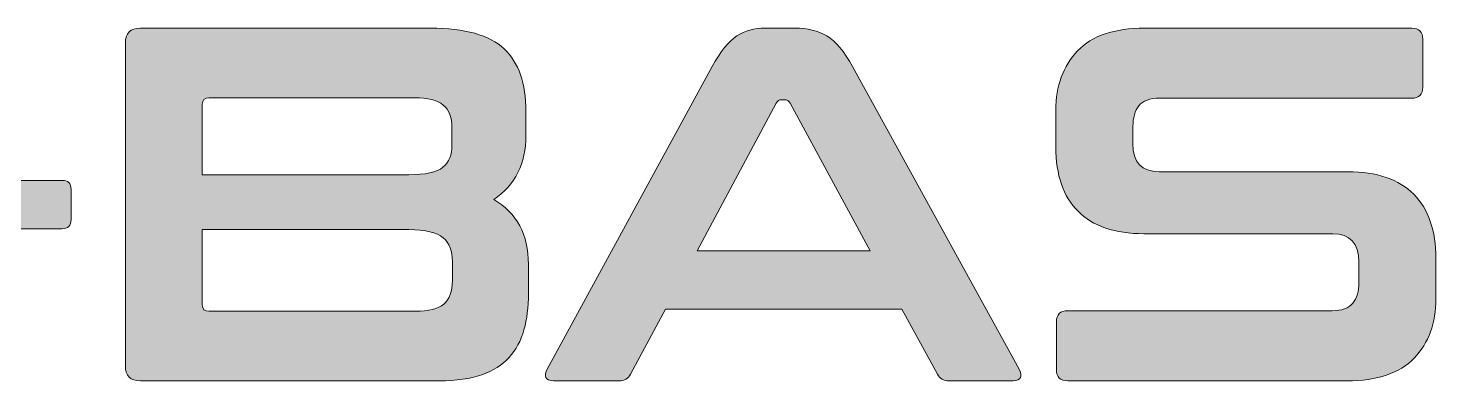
# Model space of a CAD drawing. Header units: millimetres. Extents: x 0 to 62, y -117 to 0.
# Drawn here: x 21.072 to 25.019, y -43.734 to -42.746 of the extents above; entities that cross this region are included whole.
import ezdxf

# ---------------------------------------------------------------- set-up
doc = ezdxf.new("R2010")
doc.units = ezdxf.units.MM
doc.header["$MEASUREMENT"] = 0
doc.layers.add('GLOSS-V', color=7, linetype='Continuous')

# ---------------------------------------------------------------- blocks, each defined once
blk = doc.blocks.new('block 62')
at = {"layer": 'GLOSS-V', "true_color": 0x010101}
h = blk.add_hatch(color=178, dxfattribs=at)
h.dxf.hatch_style = 2
edge = h.paths.add_edge_path()
edge.add_spline(control_points=[(22.1999, -42.7462), (22.2967, -42.7462), (22.3657, -42.7655), (22.4066, -42.8039), (22.4476, -42.8425), (22.4681, -42.9009), (22.4681, -42.9789), (22.4681, -42.9789), (22.4681, -43.0466), (22.4681, -43.0466), (22.4681, -43.1257), (22.4379, -43.1855), (22.3776, -43.226), (22.4426, -43.2635), (22.4749, -43.3243), (22.4749, -43.408), (22.4749, -43.408), (22.4749, -43.4899), (22.4749, -43.4899), (22.4749, -43.5274), (22.4708, -43.5613), (22.4624, -43.5915), (22.4539, -43.6215), (22.44, -43.6471), (22.4207, -43.6683), (22.4014, -43.6895), (22.3757, -43.7057), (22.3439, -43.7171), (22.3118, -43.7283), (22.2724, -43.7339), (22.2252, -43.7339), (22.2252, -43.7339), (21.387, -43.7339), (21.387, -43.7339), (21.3589, -43.7339), (21.3448, -43.7198), (21.3448, -43.6916), (21.3448, -43.6916), (21.3448, -42.7884), (21.3448, -42.7884), (21.3448, -42.7604), (21.3589, -42.7462), (21.387, -42.7462), (21.387, -42.7462), (22.1999, -42.7462), (22.1999, -42.7462)], knot_values=[0, 0, 0, 0, 1, 1, 1, 2, 2, 2, 3, 3, 3, 4, 4, 4, 5, 5, 5, 6, 6, 6, 7, 7, 7, 8, 8, 8, 9, 9, 9, 10, 10, 10, 11, 11, 11, 12, 12, 12, 13, 13, 13, 14, 14, 14, 15, 15, 15, 15], degree=3, periodic=1)
edge = h.paths.add_edge_path()
edge.add_spline(control_points=[(21.5606, -43.1567), (21.5606, -43.1567), (22.1392, -43.1567), (22.1392, -43.1567), (22.1862, -43.1567), (22.2183, -43.1498), (22.2352, -43.1357), (22.252, -43.1216), (22.2605, -43.1009), (22.2605, -43.0735), (22.2605, -43.0735), (22.2605, -43.0256), (22.2605, -43.0256), (22.2605, -42.9963), (22.2522, -42.975), (22.2359, -42.9614), (22.2193, -42.9478), (22.1928, -42.9409), (22.1561, -42.9409), (22.1561, -42.9409), (21.579, -42.9409), (21.579, -42.9409), (21.5668, -42.9409), (21.5606, -42.9471), (21.5606, -42.9593), (21.5606, -42.9593), (21.5606, -43.1567), (21.5606, -43.1567)], knot_values=[0, 0, 0, 0, 1, 1, 1, 2, 2, 2, 3, 3, 3, 4, 4, 4, 5, 5, 5, 6, 6, 6, 7, 7, 7, 8, 8, 8, 9, 9, 9, 9], degree=3, periodic=1)
edge = h.paths.add_edge_path()
edge.add_spline(control_points=[(21.5606, -43.3105), (21.5606, -43.3105), (21.5606, -43.5209), (21.5606, -43.5209), (21.5606, -43.5331), (21.5668, -43.5393), (21.579, -43.5393), (21.579, -43.5393), (22.1575, -43.5393), (22.1575, -43.5393), (22.1952, -43.5393), (22.2219, -43.5324), (22.2379, -43.5188), (22.2539, -43.5052), (22.2619, -43.4833), (22.2619, -43.4532), (22.2619, -43.4532), (22.2619, -43.3994), (22.2619, -43.3994), (22.2619, -43.3703), (22.2532, -43.3483), (22.2359, -43.3331), (22.2185, -43.3181), (22.1862, -43.3105), (22.1392, -43.3105), (22.1392, -43.3105), (21.5606, -43.3105), (21.5606, -43.3105)], knot_values=[0, 0, 0, 0, 1, 1, 1, 2, 2, 2, 3, 3, 3, 4, 4, 4, 5, 5, 5, 6, 6, 6, 7, 7, 7, 8, 8, 8, 9, 9, 9, 9], degree=3, periodic=1)
h = blk.add_hatch(color=178, dxfattribs=at)
h.dxf.hatch_style = 2
edge = h.paths.add_edge_path()
edge.add_spline(control_points=[(23.2215, -42.7462), (23.2572, -42.7462), (23.2873, -42.7535), (23.3118, -42.7681), (23.3362, -42.7826), (23.3602, -42.811), (23.3838, -42.8534), (23.3838, -42.8534), (23.8509, -43.7016), (23.8509, -43.7016), (23.8556, -43.7109), (23.8568, -43.7186), (23.8544, -43.7248), (23.8519, -43.7308), (23.8452, -43.7339), (23.8339, -43.7339), (23.8339, -43.7339), (23.6547, -43.7339), (23.6547, -43.7339), (23.6387, -43.7339), (23.6278, -43.7279), (23.6222, -43.7157), (23.6222, -43.7157), (23.5221, -43.5336), (23.5221, -43.5336), (23.5221, -43.5336), (22.8589, -43.5336), (22.8589, -43.5336), (22.8589, -43.5336), (22.7614, -43.7157), (22.7614, -43.7157), (22.7549, -43.7279), (22.744, -43.7339), (22.729, -43.7339), (22.729, -43.7339), (22.5456, -43.7339), (22.5456, -43.7339), (22.5333, -43.7339), (22.5261, -43.7308), (22.5237, -43.7248), (22.5213, -43.7186), (22.5225, -43.7109), (22.5271, -43.7016), (22.5271, -43.7016), (22.99, -42.8534), (22.99, -42.8534), (23.0136, -42.811), (23.0367, -42.7826), (23.0592, -42.7681), (23.0818, -42.7535), (23.1082, -42.7462), (23.1383, -42.7462), (23.1383, -42.7462), (23.2215, -42.7462), (23.2215, -42.7462)], knot_values=[0, 0, 0, 0, 1, 1, 1, 2, 2, 2, 3, 3, 3, 4, 4, 4, 5, 5, 5, 6, 6, 6, 7, 7, 7, 8, 8, 8, 9, 9, 9, 10, 10, 10, 11, 11, 11, 12, 12, 12, 13, 13, 13, 14, 14, 14, 15, 15, 15, 16, 16, 16, 17, 17, 17, 18, 18, 18, 18], degree=3, periodic=1)
edge = h.paths.add_edge_path()
edge.add_spline(control_points=[(22.9478, -43.3698), (22.9478, -43.3698), (23.4332, -43.3698), (23.4332, -43.3698), (23.4332, -43.3698), (23.2087, -42.9564), (23.2087, -42.9564), (23.205, -42.9498), (23.1998, -42.9466), (23.1932, -42.9466), (23.1932, -42.9466), (23.1848, -42.9466), (23.1848, -42.9466), (23.1783, -42.9466), (23.1731, -42.9498), (23.1693, -42.9564), (23.1693, -42.9564), (22.9478, -43.3698), (22.9478, -43.3698)], knot_values=[0, 0, 0, 0, 1, 1, 1, 2, 2, 2, 3, 3, 3, 4, 4, 4, 5, 5, 5, 6, 6, 6, 6], degree=3, periodic=1)
h = blk.add_hatch(color=178, dxfattribs=at)
h.dxf.hatch_style = 2
edge = h.paths.add_edge_path()
edge.add_spline(control_points=[(24.9514, -42.7462), (24.9721, -42.7462), (24.9825, -42.7566), (24.9825, -42.7772), (24.9825, -42.7772), (24.9825, -42.9112), (24.9825, -42.9112), (24.9825, -42.9319), (24.9721, -42.9423), (24.9514, -42.9423), (24.9514, -42.9423), (24.2445, -42.9423), (24.2445, -42.9423), (24.2171, -42.9423), (24.198, -42.9493), (24.1866, -42.9634), (24.1754, -42.9776), (24.1698, -42.9969), (24.1698, -43.0213), (24.1698, -43.0213), (24.1698, -43.0694), (24.1698, -43.0694), (24.1698, -43.1219), (24.1942, -43.1483), (24.2431, -43.1483), (24.2431, -43.1483), (24.7723, -43.1483), (24.7723, -43.1483), (24.8541, -43.1483), (24.9156, -43.1693), (24.9571, -43.2111), (24.9985, -43.253), (25.0191, -43.3129), (25.0191, -43.391), (25.0191, -43.391), (25.0191, -43.504), (25.0191, -43.504), (25.0191, -43.5725), (24.999, -43.6282), (24.9585, -43.6704), (24.918, -43.7127), (24.855, -43.7339), (24.7694, -43.7339), (24.7694, -43.7339), (23.9877, -43.7339), (23.9877, -43.7339), (23.966, -43.7339), (23.9553, -43.7236), (23.9553, -43.7029), (23.9553, -43.7029), (23.9553, -43.5689), (23.9553, -43.5689), (23.9553, -43.5481), (23.966, -43.5377), (23.9877, -43.5377), (23.9877, -43.5377), (24.7286, -43.5377), (24.7286, -43.5377), (24.7558, -43.5377), (24.7751, -43.5307), (24.7864, -43.5166), (24.7976, -43.5026), (24.8033, -43.4833), (24.8033, -43.4588), (24.8033, -43.4588), (24.8033, -43.401), (24.8033, -43.401), (24.8033, -43.3483), (24.7788, -43.3219), (24.7299, -43.3219), (24.7299, -43.3219), (24.2008, -43.3219), (24.2008, -43.3219), (24.1189, -43.3219), (24.0573, -43.3009), (24.0159, -43.259), (23.9744, -43.2172), (23.9537, -43.1572), (23.9537, -43.0792), (23.9537, -43.0792), (23.9537, -42.9762), (23.9537, -42.9762), (23.9537, -42.9075), (23.9741, -42.852), (24.0146, -42.8096), (24.0549, -42.7672), (24.1179, -42.7462), (24.2035, -42.7462), (24.2035, -42.7462), (24.9514, -42.7462), (24.9514, -42.7462)], knot_values=[0, 0, 0, 0, 1, 1, 1, 2, 2, 2, 3, 3, 3, 4, 4, 4, 5, 5, 5, 6, 6, 6, 7, 7, 7, 8, 8, 8, 9, 9, 9, 10, 10, 10, 11, 11, 11, 12, 12, 12, 13, 13, 13, 14, 14, 14, 15, 15, 15, 16, 16, 16, 17, 17, 17, 18, 18, 18, 19, 19, 19, 20, 20, 20, 21, 21, 21, 22, 22, 22, 23, 23, 23, 24, 24, 24, 25, 25, 25, 26, 26, 26, 27, 27, 27, 28, 28, 28, 29, 29, 29, 30, 30, 30, 30], degree=3, periodic=1)
h = blk.add_hatch(color=178, dxfattribs=at)
h.dxf.hatch_style = 2
edge = h.paths.add_edge_path()
edge.add_spline(control_points=[(20.8609, -42.8675), (20.8778, -42.8675), (20.8862, -42.8759), (20.8862, -42.893), (20.8862, -42.893), (20.8862, -43.1724), (20.8862, -43.1724), (20.8862, -43.1724), (21.167, -43.1724), (21.167, -43.1724), (21.1839, -43.1724), (21.1925, -43.1808), (21.1925, -43.1977), (21.1925, -43.1977), (21.1925, -43.2825), (21.1925, -43.2825), (21.1925, -43.2993), (21.1839, -43.3078), (21.167, -43.3078), (21.167, -43.3078), (20.8862, -43.3078), (20.8862, -43.3078), (20.8862, -43.3078), (20.8862, -43.5886), (20.8862, -43.5886), (20.8862, -43.6056), (20.8778, -43.614), (20.8609, -43.614), (20.8609, -43.614), (20.7762, -43.614), (20.7762, -43.614), (20.7593, -43.614), (20.7508, -43.6056), (20.7508, -43.5886), (20.7508, -43.5886), (20.7508, -43.3078), (20.7508, -43.3078), (20.7508, -43.3078), (20.4714, -43.3078), (20.4714, -43.3078), (20.4544, -43.3078), (20.446, -43.2993), (20.446, -43.2825), (20.446, -43.2825), (20.446, -43.1977), (20.446, -43.1977), (20.446, -43.1808), (20.4544, -43.1724), (20.4714, -43.1724), (20.4714, -43.1724), (20.7508, -43.1724), (20.7508, -43.1724), (20.7508, -43.1724), (20.7508, -42.893), (20.7508, -42.893), (20.7508, -42.8759), (20.7593, -42.8675), (20.7762, -42.8675), (20.7762, -42.8675), (20.8609, -42.8675), (20.8609, -42.8675)], knot_values=[0, 0, 0, 0, 1, 1, 1, 2, 2, 2, 3, 3, 3, 4, 4, 4, 5, 5, 5, 6, 6, 6, 7, 7, 7, 8, 8, 8, 9, 9, 9, 10, 10, 10, 11, 11, 11, 12, 12, 12, 13, 13, 13, 14, 14, 14, 15, 15, 15, 16, 16, 16, 17, 17, 17, 18, 18, 18, 19, 19, 19, 20, 20, 20, 20], degree=3, periodic=1)
at = {"layer": 'GLOSS-V', "lineweight": 0}
for points, knots in [([(22.1999, -42.7462), (22.2967, -42.7462), (22.3657, -42.7655), (22.4066, -42.8039), (22.4476, -42.8425), (22.4681, -42.9009), (22.4681, -42.9789), (22.4681, -42.9789), (22.4681, -43.0466), (22.4681, -43.0466), (22.4681, -43.1257), (22.4379, -43.1855), (22.3776, -43.226), (22.4426, -43.2635), (22.4749, -43.3243), (22.4749, -43.408), (22.4749, -43.408), (22.4749, -43.4899), (22.4749, -43.4899), (22.4749, -43.5274), (22.4708, -43.5613), (22.4624, -43.5915), (22.4539, -43.6215), (22.44, -43.6471), (22.4207, -43.6683), (22.4014, -43.6895), (22.3757, -43.7057), (22.3439, -43.7171), (22.3118, -43.7283), (22.2724, -43.7339), (22.2252, -43.7339), (22.2252, -43.7339), (21.387, -43.7339), (21.387, -43.7339), (21.3589, -43.7339), (21.3448, -43.7198), (21.3448, -43.6916), (21.3448, -43.6916), (21.3448, -42.7884), (21.3448, -42.7884), (21.3448, -42.7604), (21.3589, -42.7462), (21.387, -42.7462), (21.387, -42.7462), (22.1999, -42.7462), (22.1999, -42.7462)], [0, 0, 0, 0, 1, 1, 1, 2, 2, 2, 3, 3, 3, 4, 4, 4, 5, 5, 5, 6, 6, 6, 7, 7, 7, 8, 8, 8, 9, 9, 9, 10, 10, 10, 11, 11, 11, 12, 12, 12, 13, 13, 13, 14, 14, 14, 15, 15, 15, 15]), ([(23.2215, -42.7462), (23.2572, -42.7462), (23.2873, -42.7535), (23.3118, -42.7681), (23.3362, -42.7826), (23.3602, -42.811), (23.3838, -42.8534), (23.3838, -42.8534), (23.8509, -43.7016), (23.8509, -43.7016), (23.8556, -43.7109), (23.8568, -43.7186), (23.8544, -43.7248), (23.8519, -43.7308), (23.8452, -43.7339), (23.8339, -43.7339), (23.8339, -43.7339), (23.6547, -43.7339), (23.6547, -43.7339), (23.6387, -43.7339), (23.6278, -43.7279), (23.6222, -43.7157), (23.6222, -43.7157), (23.5221, -43.5336), (23.5221, -43.5336), (23.5221, -43.5336), (22.8589, -43.5336), (22.8589, -43.5336), (22.8589, -43.5336), (22.7614, -43.7157), (22.7614, -43.7157), (22.7549, -43.7279), (22.744, -43.7339), (22.729, -43.7339), (22.729, -43.7339), (22.5456, -43.7339), (22.5456, -43.7339), (22.5333, -43.7339), (22.5261, -43.7308), (22.5237, -43.7248), (22.5213, -43.7186), (22.5225, -43.7109), (22.5271, -43.7016), (22.5271, -43.7016), (22.99, -42.8534), (22.99, -42.8534), (23.0136, -42.811), (23.0367, -42.7826), (23.0592, -42.7681), (23.0818, -42.7535), (23.1082, -42.7462), (23.1383, -42.7462), (23.1383, -42.7462), (23.2215, -42.7462), (23.2215, -42.7462)], [0, 0, 0, 0, 1, 1, 1, 2, 2, 2, 3, 3, 3, 4, 4, 4, 5, 5, 5, 6, 6, 6, 7, 7, 7, 8, 8, 8, 9, 9, 9, 10, 10, 10, 11, 11, 11, 12, 12, 12, 13, 13, 13, 14, 14, 14, 15, 15, 15, 16, 16, 16, 17, 17, 17, 18, 18, 18, 18]), ([(24.9514, -42.7462), (24.9721, -42.7462), (24.9825, -42.7566), (24.9825, -42.7772), (24.9825, -42.7772), (24.9825, -42.9112), (24.9825, -42.9112), (24.9825, -42.9319), (24.9721, -42.9423), (24.9514, -42.9423), (24.9514, -42.9423), (24.2445, -42.9423), (24.2445, -42.9423), (24.2171, -42.9423), (24.198, -42.9493), (24.1866, -42.9634), (24.1754, -42.9776), (24.1698, -42.9969), (24.1698, -43.0213), (24.1698, -43.0213), (24.1698, -43.0694), (24.1698, -43.0694), (24.1698, -43.1219), (24.1942, -43.1483), (24.2431, -43.1483), (24.2431, -43.1483), (24.7723, -43.1483), (24.7723, -43.1483), (24.8541, -43.1483), (24.9156, -43.1693), (24.9571, -43.2111), (24.9985, -43.253), (25.0191, -43.3129), (25.0191, -43.391), (25.0191, -43.391), (25.0191, -43.504), (25.0191, -43.504), (25.0191, -43.5725), (24.999, -43.6282), (24.9585, -43.6704), (24.918, -43.7127), (24.855, -43.7339), (24.7694, -43.7339), (24.7694, -43.7339), (23.9877, -43.7339), (23.9877, -43.7339), (23.966, -43.7339), (23.9553, -43.7236), (23.9553, -43.7029), (23.9553, -43.7029), (23.9553, -43.5689), (23.9553, -43.5689), (23.9553, -43.5481), (23.966, -43.5377), (23.9877, -43.5377), (23.9877, -43.5377), (24.7286, -43.5377), (24.7286, -43.5377), (24.7558, -43.5377), (24.7751, -43.5307), (24.7864, -43.5166), (24.7976, -43.5026), (24.8033, -43.4833), (24.8033, -43.4588), (24.8033, -43.4588), (24.8033, -43.401), (24.8033, -43.401), (24.8033, -43.3483), (24.7788, -43.3219), (24.7299, -43.3219), (24.7299, -43.3219), (24.2008, -43.3219), (24.2008, -43.3219), (24.1189, -43.3219), (24.0573, -43.3009), (24.0159, -43.259), (23.9744, -43.2172), (23.9537, -43.1572), (23.9537, -43.0792), (23.9537, -43.0792), (23.9537, -42.9762), (23.9537, -42.9762), (23.9537, -42.9075), (23.9741, -42.852), (24.0146, -42.8096), (24.0549, -42.7672), (24.1179, -42.7462), (24.2035, -42.7462), (24.2035, -42.7462), (24.9514, -42.7462), (24.9514, -42.7462)], [0, 0, 0, 0, 1, 1, 1, 2, 2, 2, 3, 3, 3, 4, 4, 4, 5, 5, 5, 6, 6, 6, 7, 7, 7, 8, 8, 8, 9, 9, 9, 10, 10, 10, 11, 11, 11, 12, 12, 12, 13, 13, 13, 14, 14, 14, 15, 15, 15, 16, 16, 16, 17, 17, 17, 18, 18, 18, 19, 19, 19, 20, 20, 20, 21, 21, 21, 22, 22, 22, 23, 23, 23, 24, 24, 24, 25, 25, 25, 26, 26, 26, 27, 27, 27, 28, 28, 28, 29, 29, 29, 30, 30, 30, 30]), ([(20.8609, -42.8675), (20.8778, -42.8675), (20.8862, -42.8759), (20.8862, -42.893), (20.8862, -42.893), (20.8862, -43.1724), (20.8862, -43.1724), (20.8862, -43.1724), (21.167, -43.1724), (21.167, -43.1724), (21.1839, -43.1724), (21.1925, -43.1808), (21.1925, -43.1977), (21.1925, -43.1977), (21.1925, -43.2825), (21.1925, -43.2825), (21.1925, -43.2993), (21.1839, -43.3078), (21.167, -43.3078), (21.167, -43.3078), (20.8862, -43.3078), (20.8862, -43.3078), (20.8862, -43.3078), (20.8862, -43.5886), (20.8862, -43.5886), (20.8862, -43.6056), (20.8778, -43.614), (20.8609, -43.614), (20.8609, -43.614), (20.7762, -43.614), (20.7762, -43.614), (20.7593, -43.614), (20.7508, -43.6056), (20.7508, -43.5886), (20.7508, -43.5886), (20.7508, -43.3078), (20.7508, -43.3078), (20.7508, -43.3078), (20.4714, -43.3078), (20.4714, -43.3078), (20.4544, -43.3078), (20.446, -43.2993), (20.446, -43.2825), (20.446, -43.2825), (20.446, -43.1977), (20.446, -43.1977), (20.446, -43.1808), (20.4544, -43.1724), (20.4714, -43.1724), (20.4714, -43.1724), (20.7508, -43.1724), (20.7508, -43.1724), (20.7508, -43.1724), (20.7508, -42.893), (20.7508, -42.893), (20.7508, -42.8759), (20.7593, -42.8675), (20.7762, -42.8675), (20.7762, -42.8675), (20.8609, -42.8675), (20.8609, -42.8675)], [0, 0, 0, 0, 1, 1, 1, 2, 2, 2, 3, 3, 3, 4, 4, 4, 5, 5, 5, 6, 6, 6, 7, 7, 7, 8, 8, 8, 9, 9, 9, 10, 10, 10, 11, 11, 11, 12, 12, 12, 13, 13, 13, 14, 14, 14, 15, 15, 15, 16, 16, 16, 17, 17, 17, 18, 18, 18, 19, 19, 19, 20, 20, 20, 20]), ([(21.5606, -43.1567), (21.5606, -43.1567), (22.1392, -43.1567), (22.1392, -43.1567), (22.1862, -43.1567), (22.2183, -43.1498), (22.2352, -43.1357), (22.252, -43.1216), (22.2605, -43.1009), (22.2605, -43.0735), (22.2605, -43.0735), (22.2605, -43.0256), (22.2605, -43.0256), (22.2605, -42.9963), (22.2522, -42.975), (22.2359, -42.9614), (22.2193, -42.9478), (22.1928, -42.9409), (22.1561, -42.9409), (22.1561, -42.9409), (21.579, -42.9409), (21.579, -42.9409), (21.5668, -42.9409), (21.5606, -42.9471), (21.5606, -42.9593), (21.5606, -42.9593), (21.5606, -43.1567), (21.5606, -43.1567)], [0, 0, 0, 0, 1, 1, 1, 2, 2, 2, 3, 3, 3, 4, 4, 4, 5, 5, 5, 6, 6, 6, 7, 7, 7, 8, 8, 8, 9, 9, 9, 9]), ([(22.9478, -43.3698), (22.9478, -43.3698), (23.4332, -43.3698), (23.4332, -43.3698), (23.4332, -43.3698), (23.2087, -42.9564), (23.2087, -42.9564), (23.205, -42.9498), (23.1998, -42.9466), (23.1932, -42.9466), (23.1932, -42.9466), (23.1848, -42.9466), (23.1848, -42.9466), (23.1783, -42.9466), (23.1731, -42.9498), (23.1693, -42.9564), (23.1693, -42.9564), (22.9478, -43.3698), (22.9478, -43.3698)], [0, 0, 0, 0, 1, 1, 1, 2, 2, 2, 3, 3, 3, 4, 4, 4, 5, 5, 5, 6, 6, 6, 6]), ([(21.5606, -43.3105), (21.5606, -43.3105), (21.5606, -43.5209), (21.5606, -43.5209), (21.5606, -43.5331), (21.5668, -43.5393), (21.579, -43.5393), (21.579, -43.5393), (22.1575, -43.5393), (22.1575, -43.5393), (22.1952, -43.5393), (22.2219, -43.5324), (22.2379, -43.5188), (22.2539, -43.5052), (22.2619, -43.4833), (22.2619, -43.4532), (22.2619, -43.4532), (22.2619, -43.3994), (22.2619, -43.3994), (22.2619, -43.3703), (22.2532, -43.3483), (22.2359, -43.3331), (22.2185, -43.3181), (22.1862, -43.3105), (22.1392, -43.3105), (22.1392, -43.3105), (21.5606, -43.3105), (21.5606, -43.3105)], [0, 0, 0, 0, 1, 1, 1, 2, 2, 2, 3, 3, 3, 4, 4, 4, 5, 5, 5, 6, 6, 6, 7, 7, 7, 8, 8, 8, 9, 9, 9, 9])]:
    blk.add_open_spline(points, degree=3, knots=knots, dxfattribs=at)

msp = doc.modelspace()

# ---------------------------------------------------------------- block references
at = {"layer": 'GLOSS-V'}
msp.add_blockref('block 62', (0, 0), dxfattribs=at)

doc.saveas('drawing.dxf')
